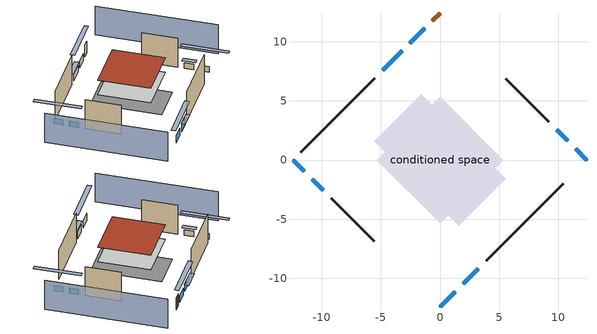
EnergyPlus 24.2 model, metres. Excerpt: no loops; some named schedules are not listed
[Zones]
conditioned space
 floor adiabatic (AdiabaticFloorConstruction): -5.34,0 0,5.34 5.34,0 0,-5.34 z2.44
 floor foundation (Slab1 construction): -5.57,1.59 -1.59,5.57 5.57,-1.59 1.59,-5.57 z0
 wall outside (AdiabaticWallConstruction 1): 0,12.42 -0.65,11.77 z0:2.03
 wall outside (AdiabaticWallConstruction): 0,-12.42 1.29,-11.13 / 1.94,-10.48 3.23,-9.19 z0:1.22; -12.42,0 -11.46,-0.96 / -10.81,-1.61 -9.85,-2.57 / 12.42,0 11.46,0.96 / 10.81,1.61 9.85,2.57 z0:0.92; -1.3,11.12 -2.55,9.87 z0:1.19; -3.21,9.21 -4.86,7.56 z0:1.01
 wall outside (Wall1 construction): 3.89,-8.53 10.41,-2.01 z0:4.88
 wall outside (Wall2 construction): -9.2,-3.22 -5.57,-6.85 z0:4.88
 wall outside (Wall3 construction): -5.51,6.91 -11.76,0.66 z0:4.88
 wall outside (Wall4 construction): 9.2,3.22 5.57,6.85 z0:4.88
 window (WindowConstruction): 0,-12.42 1.29,-11.13 z0:1.22
 window (WindowConstruction 1): 1.94,-10.48 3.23,-9.19 z0:1.22
 window (WindowConstruction 2): -12.42,0 -11.46,-0.96 z0:0.91
 window (WindowConstruction 3): -10.81,-1.61 -9.85,-2.57 z0:0.91
 window (WindowConstruction 4): -1.3,11.12 -2.55,9.87 z0:1.19
 window (WindowConstruction 5): -3.21,9.21 -4.85,7.57 z0:1.01
 window (WindowConstruction 6): 12.42,0 11.46,0.96 z0:0.91
 window (WindowConstruction 7): 10.81,1.61 9.85,2.57 z0:0.91
 door (Door): 0,12.42 -0.65,11.77 z0:2.03
 ceiling adiabatic (AdiabaticFloorConstruction): 0,-5.34 5.34,0 0,5.34 -5.34,0 z2.44
 roof outside (Roof1 construction): 0,5.34 -5.34,0 0,-5.34 5.34,0 z4.88
shading: -15.65,-3.23 -3.23,-15.65 / 15.65,3.23 3.23,15.65 z0:4.88; 3.23,-9.19 -1.94,-14.36 -1.51,-14.79 3.66,-9.62 z3.96; 3.45,-8.97 1.73,-10.69 2.16,-11.12 3.88,-9.4 z1.52; -9.53,-2.9 -14.36,1.94 -14.79,1.51 -9.96,-3.33 z3.66; -9.64,-2.78 -11.02,-1.4 -11.45,-1.83 -10.07,-3.21 z1.22; -4.49,7.93 0.64,13.06 0.21,13.49 -4.92,8.36 z3.93; -5.07,7.35 -2.99,9.43 -3.42,9.86 -5.5,7.78 z1.31; 9.53,2.9 14.36,-1.94 14.79,-1.51 9.96,3.33 z3.66; 9.64,2.78 11.02,1.4 11.45,1.83 10.07,3.21 z1.22
[Building]
Building 1: Terrain=Suburbs
[Site:Location]
Portland Intl Arpt_OR: Latitude {deg}=45.59; Longitude {deg}=-122.6; Time Zone {hr}=-8; Elevation {m}=33; Keep Site Location Information=Yes
[Site:GroundTemperature:Shallow]
10.2558, 8.96328, 8.85977, 9.47314, 11.9355, 14.3863, 16.5111, 17.8571, 17.9714, 16.8767, 14.8061, 12.4304
[Site:WaterMainsTemperature]
Calculation Method=Schedule; Temperature Schedule=mains temperature schedule
[Material] Roughness=Rough; Thermal Absorptance=0.9
Name | Thickness {m} | Conductivity {W/m-K} | Density {kg/m3} | Specific Heat {J/kg-K} | Solar Absorptance | Visible Absorptance
asphalt or fiberglass shingles | 0.00635 | 0.162714 | 1121.4 | 1465.45 | 0.85 | 0.85
concrete 4.0 in. | 0.1016 | 1.803125 | 2242.8 | 837.4 | 0.7 | 0.7
door material | 0.04445 | 0.0612267 | 512.64 | 1214.23 | 0.7 | 0.7
floor covering | 0.0127 | 0.0450781 | 54.468 | 1339.84 | 0.9 | 0.9
floor covering 1 | 0.0127 | 0.0433444 | 54.468 | 1339.84 | 0.6 | 0.6
floor rigid ins; wall rigid ins | 0.512978 | 0.029427 | 32.04 | 1214.23 | 0.7 | 0.7
floor stud and cavity | 0.1397 | 1.75129 | 37.0049 | 1207.88 | 0.7 | 0.7
furniture material conditioned space 1 | 0.1524 | 0.115458 | 640.8 | 1214.23 | 0.6 | 0.6
gypsum board | 0.0127 | 0.160291 | 801 | 837.4 | 0.6 | 0.6
osb sheathing 0.5 in. | 0.0127 | 0.115458 | 512.64 | 1214.23 | 0.7 | 0.7
osb sheathing 0.75 in. | 0.01905 | 0.115458 | 512.64 | 1214.23 | 0.7 | 0.7
roof rigid ins | 0.103632 | 0.029427 | 32.04 | 1214.23 | 0.7 | 0.7
roof stud and cavity | 0.2032 | 0.0472382 | 78.34581 | 1123.46 | 0.7 | 0.7
wall stud and cavity | 0.1397 | 0.550994 | 139.0536 | 1170.24 | 0.7 | 0.7
wall stud and cavity 1 | 0.0889 | 0.380278 | 52.3479 | 1209.89 | 0.7 | 0.7
wall stud and cavity 2 | 0.0889 | 0.391764 | 83.0341 | 1211.67 | 0.7 | 0.7
wood siding | 0.0254 | 0.102417 | 544.68 | 1172.36 | 0.85 | 0.85
wood siding 1; wood siding 2 | 0.0254 | 0.102417 | 544.68 | 1172.36 | 0.7 | 0.7
[WindowMaterial:SimpleGlazingSystem]
WindowMaterial: U-Factor {W/m2-K}=2.15764; Solar Heat Gain Coefficient=0.44
[Construction]
AdiabaticFloorConstruction: floor stud and cavity, floor rigid ins, osb sheathing 0.75 in., floor covering 1
AdiabaticWallConstruction: wood siding 1, wall rigid ins, wall stud and cavity 1, gypsum board
AdiabaticWallConstruction 1: wood siding 2, wall rigid ins, wall stud and cavity 1, gypsum board
Door: door material
furniture construction conditioned space 1: furniture material conditioned space 1
PartitionWallConstruction: gypsum board, wall stud and cavity 2, gypsum board
Roof1 construction: asphalt or fiberglass shingles, roof rigid ins, osb sheathing 0.75 in., roof stud and cavity, gypsum board
Slab1 construction: concrete 4.0 in., floor covering
Wall1 construction; Wall2 construction; Wall3 construction; Wall4 construction: wood siding, osb sheathing 0.5 in., wall stud and cavity, gypsum board
WindowConstruction; WindowConstruction 1; WindowConstruction 2; WindowConstruction 3; WindowConstruction 4; WindowConstruction 5; WindowConstruction 6; WindowConstruction 7: WindowMaterial
[Zone]
conditioned space: Multiplier=1; Volume {m3}=278.185; Part of Total Floor Area=Yes
[Space]
conditioned space 1: Zone=conditioned space; Volume {m3}=278.185
[SurfaceProperty:ExposedFoundationPerimeter]
Slab1: Exposed Perimeter Calculation Method=TotalExposedPerimeter; Total Exposed Perimeter {m}=31.51632
[SurfaceProperty:IncidentSolarMultiplier] Incident Solar Multiplier=1; Incident Solar Multiplier Schedule=trans schedule winter=0.85 summer=0.7
Window1; Window2; Window3; Window4; Window5; Window6; Window7; Window8
[InternalMass] Zone or ZoneList=conditioned space; Space or SpaceList=conditioned space 1
Name | Construction | Surface Area {m2}
furniture mass conditioned space 1 | furniture construction conditioned space 1 | 45.63397
partition wall mass | PartitionWallConstruction | 114.085
[Lights]
interior lighting: Zone or ZoneList or Space or SpaceList=conditioned space 1; Schedule=lighting_interior; Design Level Calculation Method=LightingLevel; Lighting Level {W}=163.305; Return Air Fraction=0; Fraction Radiant=0.6; Fraction Visible=0.2; Fraction Replaceable=1
[People]
occupants: Zone or ZoneList or Space or SpaceList=conditioned space 1; Number of People Schedule=occupants; Number of People Calculation Method=People; Number of People=3; Fraction Radiant=0.314171; Sensible Heat Fraction=0.56303; Activity Level Schedule=occupants activity schedule; Carbon Dioxide Generation Rate {m3/s-W}=0; Enable ASHRAE 55 Comfort Warnings=No; Mean Radiant Temperature Calculation Type=EnclosureAveraged
[ElectricEquipment] Zone or ZoneList or Space or SpaceList=conditioned space 1; Design Level Calculation Method=EquipmentLevel
Name | Schedule | Design Level {W} | Fraction Latent | Fraction Radiant | Fraction Lost
ceiling fan | ceiling_fan | 19.6313 | 0 | 0.558 | 0
clothes dryer | clothes_dryer | 4360.56 | 0.015 | 0.081 | 0.85
clothes washer | clothes_washer | 357.38 | 0.03 | 0.162 | 0.7
cooking range | cooking_range | 81.9243 | 0.16 | 0.384 | 0.2
dishwasher | dishwasher | 354.036 | 0.3 | 0.18 | 0.4
freezer | freezer schedule | 194.914 | 0 | 0.6 | 0
fridge | fridge schedule | 49.4292 | 0 | 0.6 | 0
mech vent bath fan 0 | mech vent bath fan 0 schedule | 30 | 0 | 0 | 1
mech vent house fan | mech vent house fan schedule | 0 | 0 | 0 | 1
mech vent house fan cfis | mech vent house fan cfis schedule | 0 | 0 | 0 | 0
mech vent range fan 0 | mech vent range fan 0 schedule | 30 | 0 | 0 | 1
misc plug loads | plug_loads_other | 329.191 | 0.021 | 0.558 | 0.049
misc tv | plug_loads_tv | 405.604 | 0 | 0.6 | 0
whole house fan | Always On Discrete | 0 | 0 | 0 | 1
[OtherEquipment] Zone or ZoneList or Space or SpaceList=conditioned space 1; Design Level Calculation Method=EquipmentLevel
Name | Fuel Type | Schedule | Design Level {W} | Fraction Latent | Fraction Radiant | Fraction Lost
clothes dryer 1 | Electricity | clothes_dryer | 0 | 0.015 | 0.081 | 0.85
cooking range 1 | NaturalGas | cooking_range | 2400.96 | 0.16 | 0.384 | 0.2
general water use latent | None | general water use schedule | 62.594 | 1 | 0 | 0
general water use sensible | None | general water use schedule | -61.6891 | 0 | 0.6 | 0
mech vent house fan latent load; water heater lat | None | Always On Discrete | 0 | 1 | 0 | 0
mech vent house fan sensible load; water heater sens | None | Always On Discrete | 0 | 0 | 0 | 0
water heater energy adjustment1 | Electricity | Always On Discrete | 0.01 | 0 | 0 | 1
[ZoneInfiltration:DesignFlowRate] Zone or ZoneList or Space or SpaceList=conditioned space 1; Schedule=Always On Discrete; Design Flow Rate Calculation Method=Flow/Zone; Design Flow Rate {m3/s}=0
infil flow; natural vent flow; whole house fan flow
[AvailabilityManager:Scheduled]
central ac and furnace airloop Availability Manager: Schedule=Always On Discrete
[WaterUse:Equipment]
dishwasher: Peak Flow Rate {m3/s}=4.22179e-06; Flow Rate Fraction Schedule=hot_water_dishwasher
[Foundation:Kiva]
Foundation Kiva 1: Initial Indoor Air Temperature {C}=20; Wall Height Above Grade {m}=0.1016; Wall Depth Below Slab {m}=0.2032
[Foundation:Kiva:Settings]
Soil Conductivity {W/m-K}=1.3848; Soil Density {kg/m3}=1842.3; Soil Specific Heat {J/kg-K}=418.7; Ground Solar Absorptivity=0.9; Ground Thermal Absorptivity=0.9; Ground Surface Roughness {m}=0.03; Far-Field Width {m}=40; Deep-Ground Boundary Condition=ZeroFlux; Deep-Ground Depth {m}=40; Minimum Cell Dimension {m}=0.2; Maximum Cell Growth Coefficient=3; Simulation Timestep=Timestep
[Exterior:Lights]
exterior lighting: Schedule=exterior lighting schedule; Design Level {W}=6.19068
[EnergyManagementSystem:GlobalVariable]
central_ac_and_furnace_airloop_Fan_RTF
infil_program_Qfan
infil_program_Qinf
natural_vent_program_Qnv
natural_vent_program_Qwhf
[EnergyManagementSystem:Sensor]
Name | Output:Variable or Output:Meter Index Key | Output:Variable or Output:Meter
airflow_gain | infil flow | Infiltration Sensible Heat Gain Energy
airflow_gain_1 | natural vent flow | Infiltration Sensible Heat Gain Energy
airflow_gain_2 | whole house fan flow | Infiltration Sensible Heat Gain Energy
airflow_loss | infil flow | Infiltration Sensible Heat Loss Energy
airflow_loss_1 | natural vent flow | Infiltration Sensible Heat Loss Energy
airflow_loss_2 | whole house fan flow | Infiltration Sensible Heat Loss Energy
clg_load_cond |  | Cooling:EnergyTransfer:Zone:CONDITIONED SPACE
clg_sp_s; clg_sp_s_1 | cooling setpoint | Schedule Value
clothes_dryer_exhaust_0_sch_s | clothes_dryer | Schedule Value
cool_season | cooling season schedule | Schedule Value
htg_load_cond |  | Heating:EnergyTransfer:Zone:CONDITIONED SPACE
htg_sp_s; htg_sp_s_1 | heating setpoint | Schedule Value
ig_ee_conv | ceiling fan | Electric Equipment Convective Heating Energy
ig_ee_conv_1 | clothes dryer | Electric Equipment Convective Heating Energy
ig_ee_conv_3 | cooking range | Electric Equipment Convective Heating Energy
ig_ee_conv_4 | dishwasher | Electric Equipment Convective Heating Energy
ig_ee_conv_5 | freezer | Electric Equipment Convective Heating Energy
ig_ee_conv_6 | fridge | Electric Equipment Convective Heating Energy
ig_ee_conv_7 | misc plug loads | Electric Equipment Convective Heating Energy
ig_ee_conv_8 | misc tv | Electric Equipment Convective Heating Energy
ig_ee_conv_9 | whole house fan | Electric Equipment Convective Heating Energy
ig_ee_rad | ceiling fan | Electric Equipment Radiant Heating Energy
ig_ee_rad_1 | clothes dryer | Electric Equipment Radiant Heating Energy
ig_ee_rad_3 | cooking range | Electric Equipment Radiant Heating Energy
ig_ee_rad_4 | dishwasher | Electric Equipment Radiant Heating Energy
ig_ee_rad_5 | freezer | Electric Equipment Radiant Heating Energy
ig_ee_rad_6 | fridge | Electric Equipment Radiant Heating Energy
ig_ee_rad_7 | misc plug loads | Electric Equipment Radiant Heating Energy
ig_ee_rad_8 | misc tv | Electric Equipment Radiant Heating Energy
ig_ee_rad_9 | whole house fan | Electric Equipment Radiant Heating Energy
ig_lgt_conv | interior lighting | Lights Convective Heating Energy
ig_lgt_rad | interior lighting | Lights Radiant Heating Energy
ig_lgt_vis | interior lighting | Lights Visible Radiation Heating Energy
ig_oe_conv | clothes dryer 1 | Other Equipment Convective Heating Energy
ig_oe_conv_1 | cooking range 1 | Other Equipment Convective Heating Energy
ig_oe_conv_2 | general water use latent | Other Equipment Convective Heating Energy
ig_oe_conv_3 | general water use sensible | Other Equipment Convective Heating Energy
ig_oe_conv_4 | water heater energy adjustment1 | Other Equipment Convective Heating Energy
ig_oe_conv_5 | water heater lat | Other Equipment Convective Heating Energy
ig_oe_conv_6 | water heater sens | Other Equipment Convective Heating Energy
ig_oe_rad | clothes dryer 1 | Other Equipment Radiant Heating Energy
ig_oe_rad_1 | cooking range 1 | Other Equipment Radiant Heating Energy
ig_oe_rad_2 | general water use latent | Other Equipment Radiant Heating Energy
ig_oe_rad_3 | general water use sensible | Other Equipment Radiant Heating Energy
ig_oe_rad_4 | water heater energy adjustment1 | Other Equipment Radiant Heating Energy
ig_oe_rad_5 | water heater lat | Other Equipment Radiant Heating Energy
ig_oe_rad_6 | water heater sens | Other Equipment Radiant Heating Energy
ig_ppl_conv | occupants | People Convective Heating Energy
ig_ppl_rad | occupants | People Radiant Heating Energy
im_conv | furniture mass conditioned space 1 | Surface Inside Face Convection Heat Gain Energy
im_conv_1 | partition wall mass | Surface Inside Face Convection Heat Gain Energy
im_ig | furniture mass conditioned space 1 | Surface Inside Face Internal Gains Radiation Heat Gain Energy
im_ig_1 | partition wall mass | Surface Inside Face Internal Gains Radiation Heat Gain Energy
im_lgt | furniture mass conditioned space 1 | Surface Inside Face Lights Radiation Heat Gain Energy
im_lgt_1 | partition wall mass | Surface Inside Face Lights Radiation Heat Gain Energy
im_sol | furniture mass conditioned space 1 | Surface Inside Face Solar Radiation Heat Gain Energy
im_sol_1 | partition wall mass | Surface Inside Face Solar Radiation Heat Gain Energy
im_surf | furniture mass conditioned space 1 | Surface Inside Face Net Surface Thermal Radiation Heat Gain Energy
im_surf_1 | partition wall mass | Surface Inside Face Net Surface Thermal Radiation Heat Gain Energy
mech_vent_bath_fan_0_sch_s | mech vent bath fan 0 schedule | Schedule Value
mech_vent_range_fan_0_sch_s | mech vent range fan 0 schedule | Schedule Value
mv_conv | mech vent bath fan 0 | Electric Equipment Convective Heating Energy
mv_conv_1 | mech vent house fan | Electric Equipment Convective Heating Energy
mv_conv_2 | mech vent house fan cfis | Electric Equipment Convective Heating Energy
mv_conv_3 | mech vent range fan 0 | Electric Equipment Convective Heating Energy
mv_conv_4 | mech vent house fan latent load | Other Equipment Convective Heating Energy
mv_conv_5 | mech vent house fan sensible load | Other Equipment Convective Heating Energy
mv_rad | mech vent bath fan 0 | Electric Equipment Radiant Heating Energy
mv_rad_1 | mech vent house fan | Electric Equipment Radiant Heating Energy
mv_rad_2 | mech vent house fan cfis | Electric Equipment Radiant Heating Energy
mv_rad_3 | mech vent range fan 0 | Electric Equipment Radiant Heating Energy
mv_rad_4 | mech vent house fan latent load | Other Equipment Radiant Heating Energy
mv_rad_5 | mech vent house fan sensible load | Other Equipment Radiant Heating Energy
natural_vent_s | natural vent schedule | Schedule Value
out_pb_s |  | Site Outdoor Air Barometric Pressure
out_wt_s |  | Site Outdoor Air Humidity Ratio
site_vw_s |  | Site Wind Speed
ss_back_out | Window1 | Surface Window Shortwave from Zone Back Out Window Heat Transfer Rate
ss_back_out_1 | Window2 | Surface Window Shortwave from Zone Back Out Window Heat Transfer Rate
ss_back_out_2 | Window3 | Surface Window Shortwave from Zone Back Out Window Heat Transfer Rate
ss_back_out_3 | Window4 | Surface Window Shortwave from Zone Back Out Window Heat Transfer Rate
ss_back_out_4 | Window5 | Surface Window Shortwave from Zone Back Out Window Heat Transfer Rate
ss_back_out_5 | Window6 | Surface Window Shortwave from Zone Back Out Window Heat Transfer Rate
ss_back_out_6 | Window7 | Surface Window Shortwave from Zone Back Out Window Heat Transfer Rate
ss_back_out_7 | Window8 | Surface Window Shortwave from Zone Back Out Window Heat Transfer Rate
ss_conv | Door1 | Surface Inside Face Convection Heat Gain Energy
ss_conv_1 | Window1 | Surface Inside Face Convection Heat Gain Energy
ss_conv_2 | Window2 | Surface Inside Face Convection Heat Gain Energy
ss_conv_3 | Window3 | Surface Inside Face Convection Heat Gain Energy
ss_conv_4 | Window4 | Surface Inside Face Convection Heat Gain Energy
ss_conv_5 | Window5 | Surface Inside Face Convection Heat Gain Energy
ss_conv_6 | Window6 | Surface Inside Face Convection Heat Gain Energy
ss_conv_7 | Window7 | Surface Inside Face Convection Heat Gain Energy
ss_conv_8 | Window8 | Surface Inside Face Convection Heat Gain Energy
ss_ig | Door1 | Surface Inside Face Internal Gains Radiation Heat Gain Energy
ss_ig_1 | Window1 | Surface Inside Face Internal Gains Radiation Heat Gain Energy
ss_ig_2 | Window2 | Surface Inside Face Internal Gains Radiation Heat Gain Energy
ss_ig_3 | Window3 | Surface Inside Face Internal Gains Radiation Heat Gain Energy
ss_ig_4 | Window4 | Surface Inside Face Internal Gains Radiation Heat Gain Energy
ss_ig_5 | Window5 | Surface Inside Face Internal Gains Radiation Heat Gain Energy
ss_ig_6 | Window6 | Surface Inside Face Internal Gains Radiation Heat Gain Energy
ss_ig_7 | Window7 | Surface Inside Face Internal Gains Radiation Heat Gain Energy
ss_ig_8 | Window8 | Surface Inside Face Internal Gains Radiation Heat Gain Energy
ss_lgt | Door1 | Surface Inside Face Lights Radiation Heat Gain Energy
ss_sol | Door1 | Surface Inside Face Solar Radiation Heat Gain Energy
ss_surf | Door1 | Surface Inside Face Net Surface Thermal Radiation Heat Gain Energy
ss_surf_1 | Window1 | Surface Inside Face Net Surface Thermal Radiation Heat Gain Energy
ss_surf_2 | Window2 | Surface Inside Face Net Surface Thermal Radiation Heat Gain Energy
ss_surf_3 | Window3 | Surface Inside Face Net Surface Thermal Radiation Heat Gain Energy
ss_surf_4 | Window4 | Surface Inside Face Net Surface Thermal Radiation Heat Gain Energy
ss_surf_5 | Window5 | Surface Inside Face Net Surface Thermal Radiation Heat Gain Energy
ss_surf_6 | Window6 | Surface Inside Face Net Surface Thermal Radiation Heat Gain Energy
ss_surf_7 | Window7 | Surface Inside Face Net Surface Thermal Radiation Heat Gain Energy
ss_surf_8 | Window8 | Surface Inside Face Net Surface Thermal Radiation Heat Gain Energy
ss_trans_in | Window1 | Surface Window Transmitted Solar Radiation Rate
ss_trans_in_1 | Window2 | Surface Window Transmitted Solar Radiation Rate
ss_trans_in_2 | Window3 | Surface Window Transmitted Solar Radiation Rate
ss_trans_in_3 | Window4 | Surface Window Transmitted Solar Radiation Rate
ss_trans_in_4 | Window5 | Surface Window Transmitted Solar Radiation Rate
ss_trans_in_5 | Window6 | Surface Window Transmitted Solar Radiation Rate
ss_trans_in_6 | Window7 | Surface Window Transmitted Solar Radiation Rate
ss_trans_in_7 | Window8 | Surface Window Transmitted Solar Radiation Rate
ss_trans_out | Window1 | Surface Inside Face Initial Transmitted Diffuse Transmitted Out Window Solar Radiation Rate
ss_trans_out_1 | Window2 | Surface Inside Face Initial Transmitted Diffuse Transmitted Out Window Solar Radiation Rate
ss_trans_out_2 | Window3 | Surface Inside Face Initial Transmitted Diffuse Transmitted Out Window Solar Radiation Rate
ss_trans_out_3 | Window4 | Surface Inside Face Initial Transmitted Diffuse Transmitted Out Window Solar Radiation Rate
ss_trans_out_4 | Window5 | Surface Inside Face Initial Transmitted Diffuse Transmitted Out Window Solar Radiation Rate
ss_trans_out_5 | Window6 | Surface Inside Face Initial Transmitted Diffuse Transmitted Out Window Solar Radiation Rate
ss_trans_out_6 | Window7 | Surface Inside Face Initial Transmitted Diffuse Transmitted Out Window Solar Radiation Rate
ss_trans_out_7 | Window8 | Surface Inside Face Initial Transmitted Diffuse Transmitted Out Window Solar Radiation Rate
s_conv | inferred conditioned ceiling | Surface Inside Face Convection Heat Gain Energy
s_conv_1 | inferred conditioned floor | Surface Inside Face Convection Heat Gain Energy
s_conv_2 | Roof1 | Surface Inside Face Convection Heat Gain Energy
s_conv_3 | Slab1 | Surface Inside Face Convection Heat Gain Energy
s_conv_4 | Wall1 | Surface Inside Face Convection Heat Gain Energy
s_conv_5 | Wall2 | Surface Inside Face Convection Heat Gain Energy
s_conv_6 | Wall3 | Surface Inside Face Convection Heat Gain Energy
s_conv_7 | Wall4 | Surface Inside Face Convection Heat Gain Energy
s_ig | inferred conditioned ceiling | Surface Inside Face Internal Gains Radiation Heat Gain Energy
s_ig_1 | inferred conditioned floor | Surface Inside Face Internal Gains Radiation Heat Gain Energy
s_ig_2 | Roof1 | Surface Inside Face Internal Gains Radiation Heat Gain Energy
s_ig_3 | Slab1 | Surface Inside Face Internal Gains Radiation Heat Gain Energy
s_ig_4 | Wall1 | Surface Inside Face Internal Gains Radiation Heat Gain Energy
s_ig_5 | Wall2 | Surface Inside Face Internal Gains Radiation Heat Gain Energy
s_ig_6 | Wall3 | Surface Inside Face Internal Gains Radiation Heat Gain Energy
s_ig_7 | Wall4 | Surface Inside Face Internal Gains Radiation Heat Gain Energy
s_lgt | inferred conditioned ceiling | Surface Inside Face Lights Radiation Heat Gain Energy
s_lgt_1 | inferred conditioned floor | Surface Inside Face Lights Radiation Heat Gain Energy
s_lgt_2 | Roof1 | Surface Inside Face Lights Radiation Heat Gain Energy
s_lgt_3 | Slab1 | Surface Inside Face Lights Radiation Heat Gain Energy
s_lgt_4 | Wall1 | Surface Inside Face Lights Radiation Heat Gain Energy
s_lgt_5 | Wall2 | Surface Inside Face Lights Radiation Heat Gain Energy
s_lgt_6 | Wall3 | Surface Inside Face Lights Radiation Heat Gain Energy
s_lgt_7 | Wall4 | Surface Inside Face Lights Radiation Heat Gain Energy
s_sol | inferred conditioned ceiling | Surface Inside Face Solar Radiation Heat Gain Energy
s_sol_1 | inferred conditioned floor | Surface Inside Face Solar Radiation Heat Gain Energy
s_sol_2 | Roof1 | Surface Inside Face Solar Radiation Heat Gain Energy
s_sol_3 | Slab1 | Surface Inside Face Solar Radiation Heat Gain Energy
s_sol_4 | Wall1 | Surface Inside Face Solar Radiation Heat Gain Energy
s_sol_5 | Wall2 | Surface Inside Face Solar Radiation Heat Gain Energy
s_sol_6 | Wall3 | Surface Inside Face Solar Radiation Heat Gain Energy
s_sol_7 | Wall4 | Surface Inside Face Solar Radiation Heat Gain Energy
s_surf | inferred conditioned ceiling | Surface Inside Face Net Surface Thermal Radiation Heat Gain Energy
s_surf_1 | inferred conditioned floor | Surface Inside Face Net Surface Thermal Radiation Heat Gain Energy
s_surf_2 | Roof1 | Surface Inside Face Net Surface Thermal Radiation Heat Gain Energy
s_surf_3 | Slab1 | Surface Inside Face Net Surface Thermal Radiation Heat Gain Energy
s_surf_4 | Wall1 | Surface Inside Face Net Surface Thermal Radiation Heat Gain Energy
s_surf_5 | Wall2 | Surface Inside Face Net Surface Thermal Radiation Heat Gain Energy
s_surf_6 | Wall3 | Surface Inside Face Net Surface Thermal Radiation Heat Gain Energy
s_surf_7 | Wall4 | Surface Inside Face Net Surface Thermal Radiation Heat Gain Energy
water_heater_T_set | water heater setpoint | Schedule Value
[EnergyManagementSystem:Actuator]
Name | Actuated Component Unique | Actuated Component Type | Actuated Component Control Type
fridge_schedule_act | fridge schedule | Schedule:Constant | Schedule Value
infil_flow_act | infil flow | Zone Infiltration | Air Exchange Flow Rate
mech_vent_house_fan_cfis_act | mech vent house fan cfis | ElectricEquipment | Electricity Rate
mech_vent_house_fan_latent_load_act | mech vent house fan latent load | OtherEquipment | Power Level
mech_vent_house_fan_sensible_load_act | mech vent house fan sensible load | OtherEquipment | Power Level
natural_vent_flow_act | natural vent flow | Zone Infiltration | Air Exchange Flow Rate
water_heater_HPWHSchedOverride | water heater setpoint | Schedule:Constant | Schedule Value
water_heater_hpwh_ec_adj_act | water heater energy adjustment1 | OtherEquipment | Power Level
water_heater_lat_act | water heater lat | OtherEquipment | Power Level
water_heater_LESchedOverride | water heater BottomElementSetpoint | Schedule:Constant | Schedule Value
water_heater_sens_act | water heater sens | OtherEquipment | Power Level
water_heater_UESchedOverride | water heater TopElementSetpoint | Schedule:Constant | Schedule Value
whole_house_fan_act | whole house fan | ElectricEquipment | Electricity Rate
whole_house_fan_flow_act | whole house fan flow | Zone Infiltration | Air Exchange Flow Rate
[EnergyManagementSystem:Program]
central_ac_and_furnace_supply_fan_disaggregate_program: Set central_ac_and_furnace_supply_fan_clg = 0; If central_ac_and_furnace_clg_coil_s > 0; Set central_ac_and_furnace_supply_fan_clg = central_ac_and_furnace_supply_fan_s; EndIf
central_ac_and_furnace_supply_fan_disaggregate_program_1: Set central_ac_and_furnace_supply_fan_primary_htg = 0; If central_ac_and_furnace_htg_coil_s > 0; Set central_ac_and_furnace_supply_fan_primary_htg = central_ac_and_furnace_supply_fan_s_1; EndIf
